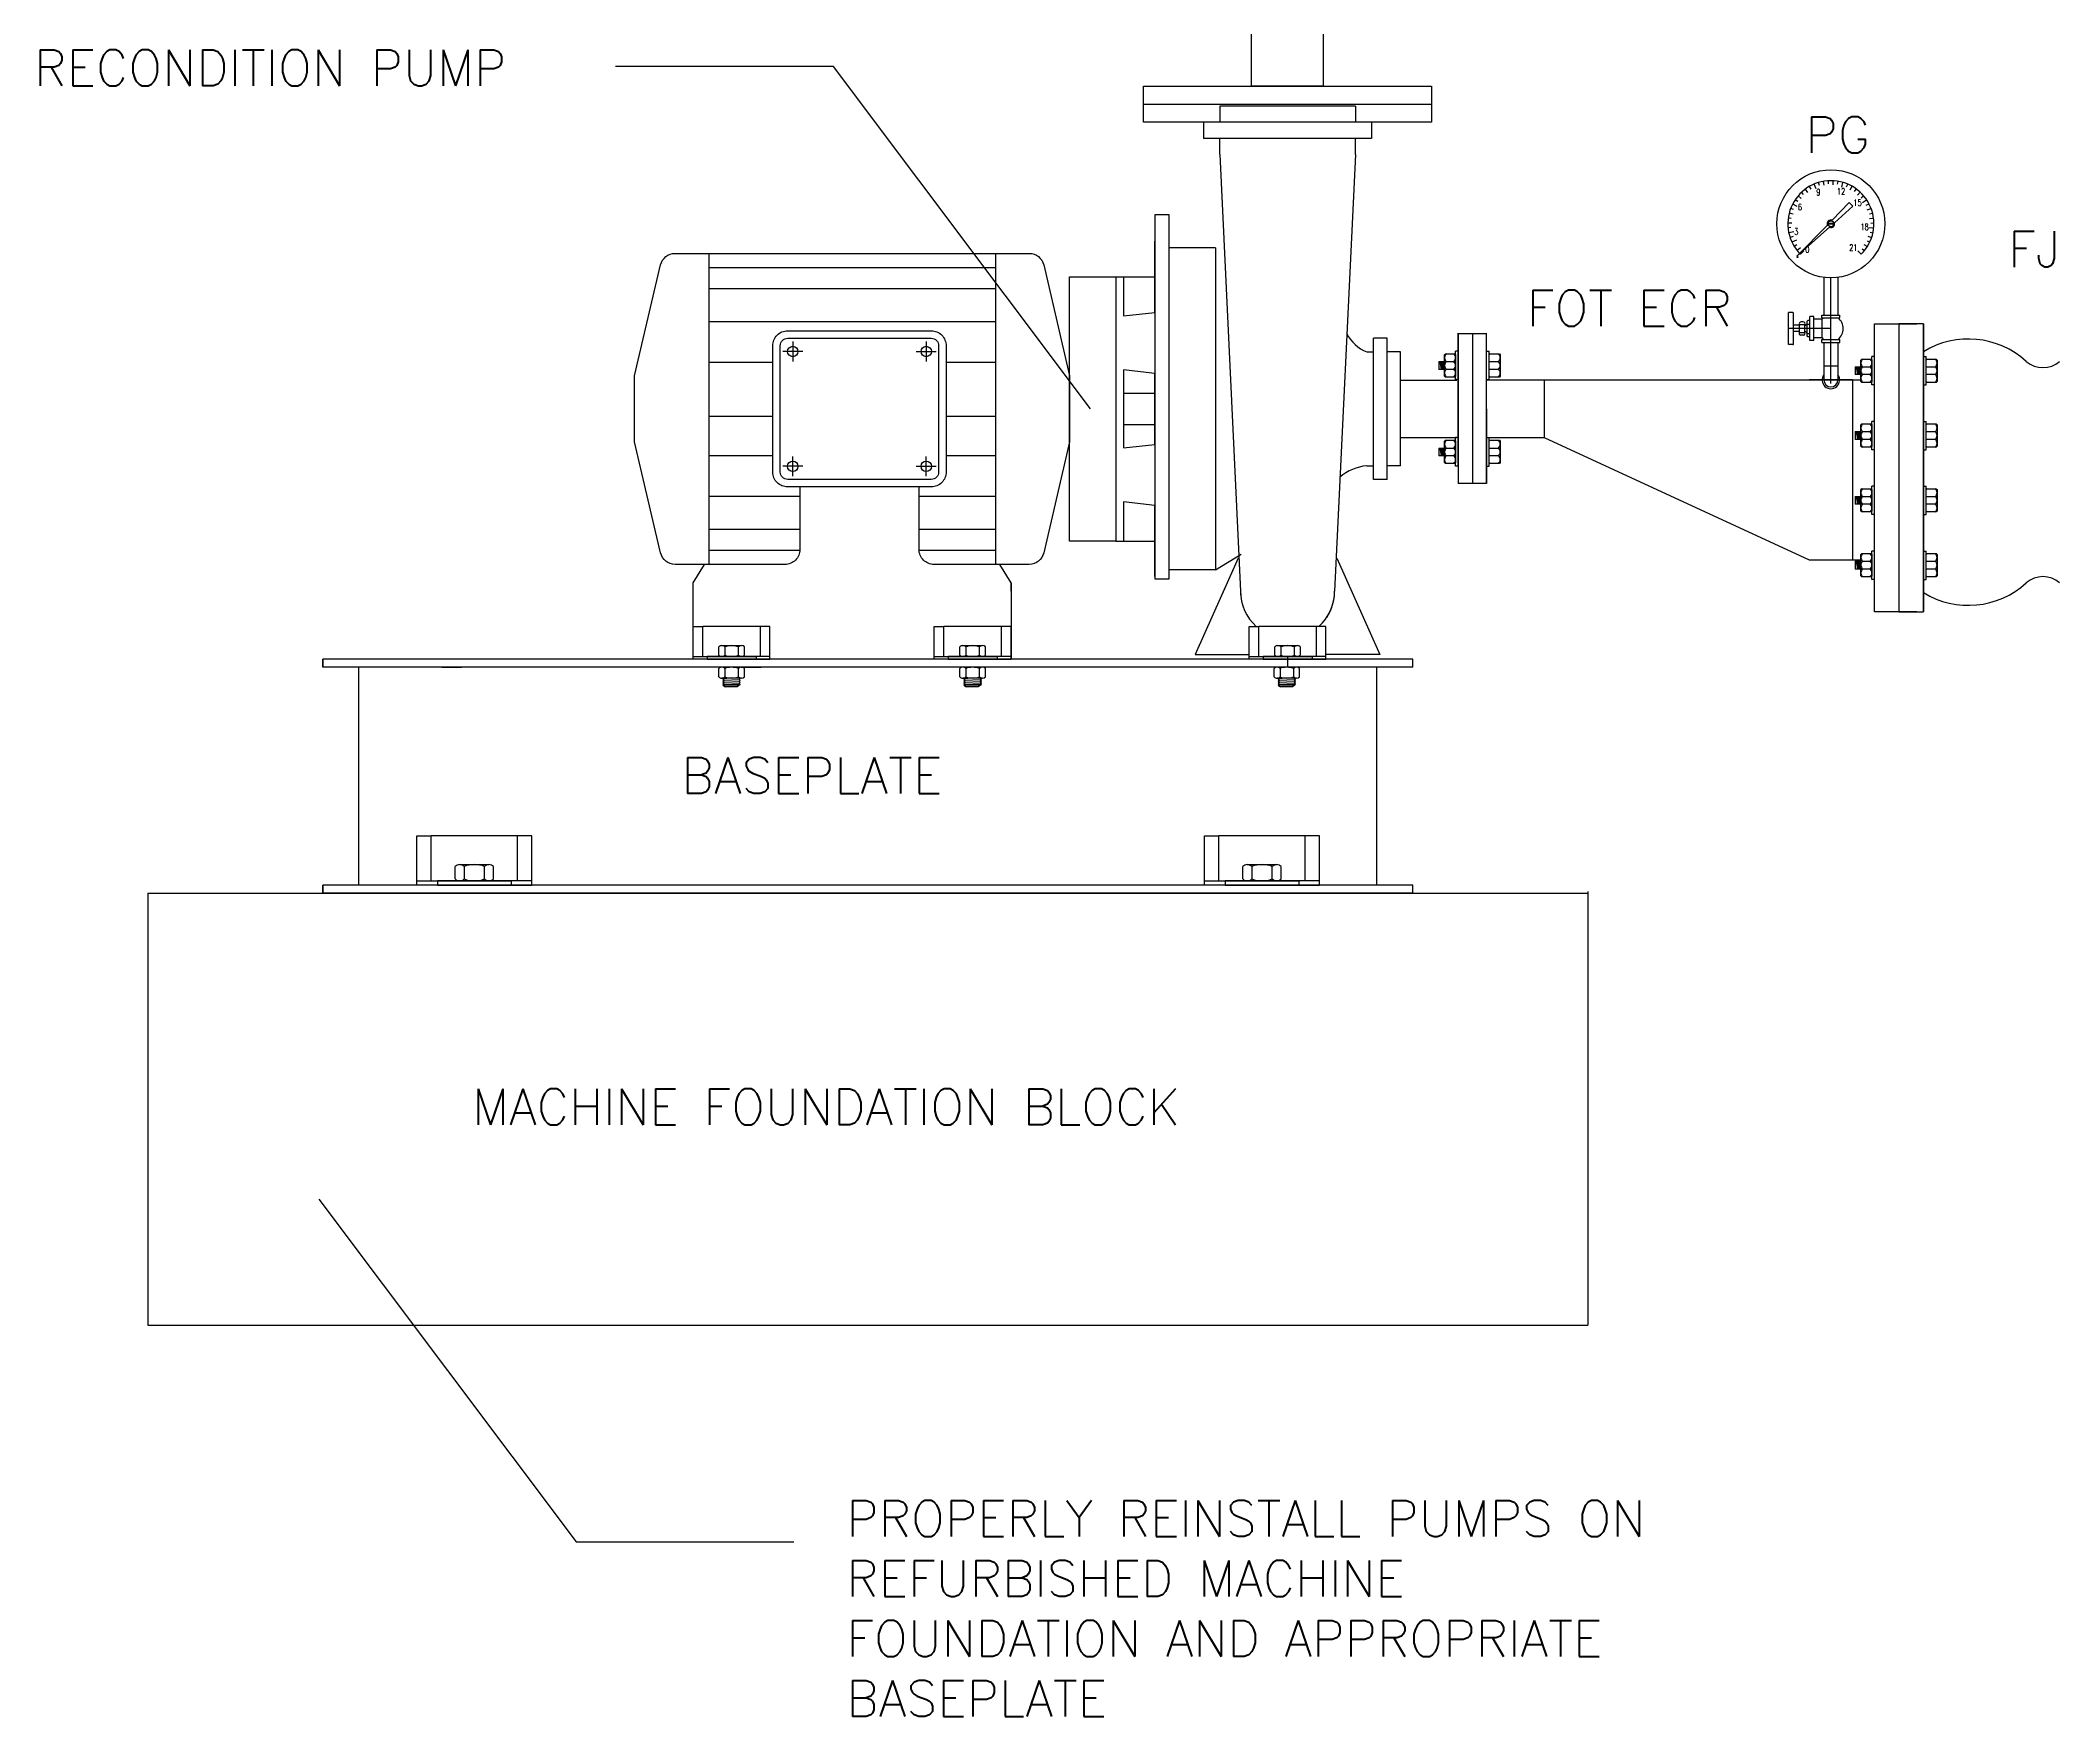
# Model space of a CAD drawing. Header units: inches. Extents: x 51172 to 63334, y -27893 to -10796.
# Drawn here: x 59043 to 60445, y -16870 to -15706 of the extents above; entities that cross this region are included whole.
import ezdxf
from ezdxf.enums import TextEntityAlignment as Align

# ---------------------------------------------------------------- set-up
doc = ezdxf.new("R2010")
doc.units = ezdxf.units.IN
doc.header["$MEASUREMENT"] = 0
doc.layers.add('M-HVAC-PIPE-TEXT', color=2, linetype='Continuous', lineweight=25)
doc.styles.add('RomanS', font='romans.shx', dxfattribs={"width": 0.8})
doc.styles.add('SIMS', font='simplex.shx')
doc.styles.get("Standard").update_dxf_attribs({"font": 'arial.ttf'})
doc.dimstyles.get("Standard").update_dxf_attribs({"dimtxt": 0.18, "dimasz": 0.18, "dimexe": 0.18, "dimexo": 0.0625, "dimgap": 0.09, "dimtad": 0, "dimtih": 1, "dimtoh": 1, "dimdec": 4, "dimzin": 0, "dimdsep": 46, "dimtxsty": 'Standard', "dimcen": 0.09, "dimadec": 0, "dimazin": 0, "dimtfac": 1, "dimtdec": 4, "dimtofl": 0, "dimtmove": 0, "dimatfit": 3, "dimfxl": 1, "dimtolj": 1, "dimtzin": 0, "dimarcsym": 0})

msp = doc.modelspace()

# ---------------------------------------------------------------- linework, layer by layer
at = {"color": 5}
for p, q in [((59883.9, -15737.9), (59883.9, -15564.4)), ((59933.9, -15737.9), (59933.9, -15564.4)), ((59808.9, -15762.9), (59808.9, -15737.9)), ((59808.9, -15737.9), (59908.9, -15737.9)), ((59933.9, -15737.9), (59883.9, -15737.9)), ((59908.9, -15737.9), (60008.9, -15737.9)), ((60008.9, -15737.9), (60008.9, -15762.9)), ((59808.9, -15750.4), (60008.9, -15750.4)), ((59956.1, -15751.7), (59861.8, -15751.7)), ((59861.8, -15751.7), (59861.8, -15762.9)), ((59956.1, -15751.7), (59956.1, -15762.9)), ((59908.9, -15762.9), (59808.9, -15762.9)), ((59967.3, -15762.9), (59850.6, -15762.9)), ((59850.6, -15762.9), (59850.6, -15774.2)), ((59967.3, -15762.9), (59850.6, -15762.9)), ((59967.3, -15774.2), (59850.6, -15774.2)), ((59861.8, -15785.4), (59861.8, -15774.2)), ((60008.9, -15762.9), (59908.9, -15762.9)), ((59956.1, -15785.4), (59956.1, -15774.2)), ((59967.3, -15762.9), (59967.3, -15774.2)), ((59861.8, -15785.4), (59876.3, -16088.5)), ((59956.1, -15785.4), (59941.6, -16088.5)), ((60265.6, -15815.8), (60263.5, -15814)), ((60267.3, -15813), (60265.9, -15811.5)), ((60270.2, -15811.6), (60268.5, -15809.3)), ((60272.4, -15809.3), (60271.4, -15807.5)), ((60275.9, -15809.1), (60274.5, -15805.9)), ((60278.3, -15806.8), (60277.7, -15804.8)), ((60281.5, -15806.7), (60281.1, -15804)), ((60284.6, -15805.7), (60284.5, -15803.6)), ((60287.7, -15806.4), (60287.9, -15803.6)), ((60290.9, -15806), (60291.3, -15804)), ((60293.7, -15808.1), (60294.6, -15804.8)), ((60297.1, -15807.8), (60297.9, -15805.9)), ((60299.6, -15809.9), (60300.9, -15807.4)), ((60302.6, -15811), (60303.8, -15809.3)), ((60304.6, -15813.5), (60306.5, -15811.5)), ((60307.3, -15815.3), (60308.9, -15814)), ((60258.7, -15829.7), (60256.6, -15829.4)), ((60259.9, -15826.7), (60257.3, -15826.1)), ((60260.2, -15823.5), (60258.3, -15822.8)), ((60262.8, -15821.3), (60259.7, -15819.7)), ((60263.2, -15817.9), (60261.4, -15816.7)), ((60287, -15831), (60299, -15818.7)), ((60288.7, -15832.7), (60301.4, -15821.2)), ((60301.4, -15821.2), (60299, -15818.7)), ((60308.1, -15818.6), (60310.9, -15816.7)), ((60310.8, -15820.6), (60312.7, -15819.6)), ((60311.5, -15823.8), (60314.1, -15822.8)), ((60313, -15829.8), (60315.8, -15829.4)), ((60313.1, -15826.6), (60315.1, -15826)), ((60259.1, -15832.9), (60256.3, -15832.9)), ((60258.5, -15836.1), (60256.5, -15836.3)), ((60260.4, -15838.9), (60257, -15839.7)), ((60259.9, -15842.3), (60257.9, -15843)), ((60262.3, -15844.7), (60259.2, -15846.2)), ((60262.6, -15856), (60283.8, -15834.3)), ((60262.6, -15856), (60285.2, -15835.8)), ((60288.3, -15833.2), (60284.1, -15833.2)), ((60288.3, -15833.6), (60284.1, -15833.6)), ((60311.9, -15842.1), (60314.5, -15843)), ((60312.5, -15835.9), (60315.9, -15836.3)), ((60313.4, -15839.2), (60315.4, -15839.6)), ((60314, -15832.9), (60316.1, -15832.8)), ((59507.1, -15854), (59507.1, -16069.9)), ((59706, -15854), (59706, -16069.9)), ((59858.8, -15850.2), (59826.7, -15850.2)), ((59858.8, -15850.2), (59858.8, -16073.7)), ((60262.6, -15848.1), (60260.8, -15849.2)), ((60265, -15850.2), (60262.8, -15852)), ((60267.5, -15852.1), (60265.1, -15854.5)), ((60304.9, -15852.1), (60307.3, -15854.5)), ((60308, -15850.7), (60309.6, -15852)), ((60309.2, -15847.7), (60311.6, -15849.1)), ((60311.3, -15845.2), (60313.2, -15846.1)), ((59507.1, -15863.8), (59706, -15863.8)), ((59789.7, -15870.2), (59816.8, -15870.2)), ((60281.3, -15870.5), (60281.3, -15896.8)), ((60286.2, -15944.4), (60286.2, -15870.9)), ((60291.1, -15870.5), (60291.1, -15896.8)), ((59507.1, -15878.3), (59706, -15878.3)), ((60259.8, -15895), (60256.8, -15895)), ((60256.8, -15917.3), (60256.8, -15895)), ((60260.3, -15916.8), (60260.3, -15895.5)), ((60270.2, -15900.6), (60269.7, -15901.1)), ((60271.7, -15900.6), (60270.2, -15900.6)), ((60271.7, -15914.5), (60271.7, -15897.8)), ((60274.3, -15897.8), (60271.7, -15897.8)), ((60274.3, -15914.5), (60274.3, -15897.8)), ((60280.1, -15899.7), (60274.4, -15899.7)), ((60280, -15896.8), (60292.4, -15896.8)), ((60280, -15898.6), (60280, -15896.8)), ((60280, -15898.6), (60292.4, -15898.6)), ((60280.1, -15912.6), (60280.1, -15899.7)), ((60292.4, -15898.6), (60292.4, -15896.8)), ((59507.1, -15901.2), (59706, -15901.2)), ((59968.6, -16010.9), (59968.6, -15912.9)), ((59978, -15912.9), (59968.6, -15912.9)), ((59978, -16010.9), (59978, -15912.9)), ((60027.4, -15929.1), (60027.4, -15909.4)), ((60047.1, -15909.8), (60027.4, -15909.8)), ((60027.4, -15909.8), (60027.4, -16013.8)), ((60037.3, -15909.8), (60037.3, -16013.8)), ((60047.1, -15929.1), (60047.1, -15909.4)), ((60047.1, -16013.8), (60047.1, -15909.8)), ((60047.1, -15961.8), (60047.1, -15909.8)), ((60286.2, -15906.2), (60256.8, -15906.2)), ((60264.4, -15903.8), (60260.3, -15903.8)), ((60264.4, -15908.3), (60260.3, -15908.3)), ((60264.4, -15903.4), (60268.1, -15903.4)), ((60264.4, -15908.9), (60264.4, -15903.5)), ((60264.4, -15908.9), (60268.1, -15908.9)), ((60267.4, -15910.8), (60265.1, -15910.8)), ((60266.9, -15901.5), (60265.6, -15901.5)), ((60268.1, -15908.9), (60268.1, -15903.5)), ((60268.2, -15903.8), (60268.1, -15903.8)), ((60268.2, -15908.3), (60268.1, -15908.3)), ((60268.2, -15908.3), (60268.2, -15903.8)), ((60269.7, -15911.3), (60269.7, -15901.1)), ((60269.7, -15903.1), (60271.7, -15903.1)), ((60269.7, -15909.5), (60271.7, -15909.5)), ((60270.2, -15911.8), (60269.7, -15911.3)), ((60271.7, -15911.8), (60270.2, -15911.8)), ((60274.3, -15914.5), (60271.7, -15914.5)), ((60280.1, -15912.6), (60274.3, -15912.6)), ((60280, -15913.7), (60292.4, -15913.7)), ((60280, -15915.9), (60280, -15913.7)), ((60292.4, -15915.9), (60292.4, -15913.7)), ((60321.2, -15902.9), (60345.8, -15902.9)), ((60350.5, -15902.9), (60350.5, -15942.9)), ((60350.5, -15902.9), (60350.5, -15912.9)), ((60350.5, -15912.9), (60350.5, -15957.9)), ((59572.2, -15922.1), (59558.4, -15922.1)), ((59565.3, -15915.2), (59565.3, -15929)), ((59651.1, -15922.1), (59664.8, -15922.1)), ((59658, -15915.2), (59658, -15929)), ((59963.9, -15922.3), (59968.6, -15922.3)), ((59987.4, -15922.3), (59978, -15922.3)), ((59987.4, -16001.5), (59987.4, -15922.3)), ((60018.5, -15923.7), (60017.9, -15924.3)), ((60017.9, -15939.2), (60017.9, -15924.3)), ((60018.5, -15923.7), (60025, -15923.7)), ((60025, -15923.7), (60025.6, -15924.3)), ((60025.6, -15941.6), (60025.6, -15921.9)), ((60027.4, -15921.9), (60025.6, -15921.9)), ((60025.6, -15924.3), (60025.6, -15939.2)), ((60027.4, -16001.8), (60027.4, -15921.8)), ((60047.1, -15921.9), (60048.9, -15921.9)), ((60048.9, -15941.6), (60048.9, -15921.9)), ((60049.5, -15923.7), (60048.9, -15924.3)), ((60049.5, -15923.7), (60056, -15923.7)), ((60056, -15923.7), (60056.6, -15924.3)), ((60056.6, -15924.3), (60056.6, -15939.2)), ((60259.8, -15917.3), (60256.8, -15917.3)), ((60280, -15915.9), (60292.4, -15915.9)), ((60281.3, -15915.9), (60281.3, -15941.8)), ((60291.1, -15915.9), (60291.1, -15941.8)), ((59507.1, -15929.6), (59551.4, -15929.6)), ((59671.8, -15929.6), (59706, -15929.6)), ((59987.4, -15941.9), (60026.5, -15941.9)), ((60014, -15929.1), (60017.9, -15929.1)), ((60014, -15929.1), (60014, -15934.5)), ((60017.9, -15934.5), (60014, -15934.5)), ((60018.5, -15939.8), (60017.9, -15939.2)), ((60025, -15939.8), (60018.5, -15939.8)), ((60019.2, -15929.1), (60024.3, -15929.1)), ((60024.3, -15934.5), (60019.2, -15934.5)), ((60025.6, -15939.2), (60025, -15939.8)), ((60027.4, -15941.6), (60025.6, -15941.6)), ((60047.1, -15948.4), (60047.1, -15929.1)), ((60047.1, -15941.6), (60048.9, -15941.6)), ((60047.1, -15941.8), (60087.1, -15941.8)), ((60048.9, -15929.1), (60055.3, -15929.1)), ((60055.3, -15934.5), (60048.9, -15934.5)), ((60049.5, -15939.8), (60048.9, -15939.2)), ((60056, -15939.8), (60049.5, -15939.8)), ((60056.6, -15939.2), (60056, -15939.8)), ((60087.1, -15941.8), (60087.1, -15981.8)), ((60087.1, -15941.8), (60301.2, -15941.8)), ((60301.2, -15941.8), (60271.2, -15941.8)), ((60281.3, -15932), (60291.1, -15932)), ((60301.2, -15941.8), (60301.2, -16066.8)), ((60301.2, -15941.8), (60307, -15941.8)), ((60303.1, -15932.7), (60303.1, -15938.1)), ((60027.4, -15968), (60027.4, -15948.4)), ((60047.1, -15968), (60047.1, -15948.4)), ((60350.5, -15942.9), (60350.5, -15982.9)), ((59507.1, -15966.9), (59551.4, -15966.9)), ((59671.8, -15966.9), (59706, -15966.9)), ((60047.1, -15961.8), (60047.1, -16013.8)), ((60350.5, -15957.9), (60350.5, -16002.9)), ((59987.4, -15981.9), (60026.5, -15981.9)), ((60018.5, -15983.7), (60017.9, -15984.3)), ((60017.9, -15999.2), (60017.9, -15984.3)), ((60018.5, -15983.7), (60025, -15983.7)), ((60025, -15983.7), (60025.6, -15984.3)), ((60025.6, -16001.6), (60025.6, -15981.9)), ((60027.4, -15981.9), (60025.6, -15981.9)), ((60025.6, -15984.3), (60025.6, -15999.2)), ((60047.1, -15981.8), (60087.1, -15981.8)), ((60047.1, -15981.9), (60048.9, -15981.9)), ((60048.9, -16001.6), (60048.9, -15981.9)), ((60049.5, -15983.7), (60048.9, -15984.3)), ((60049.5, -15983.7), (60056, -15983.7)), ((60056, -15983.7), (60056.6, -15984.3)), ((60056.6, -15984.3), (60056.6, -15999.2)), ((60087.1, -15981.8), (60271.2, -16066.8)), ((60303.1, -15977.7), (60303.1, -15983.1)), ((60350.5, -15982.9), (60350.5, -16022.9)), ((59507.1, -15994.3), (59551.4, -15994.3)), ((59565.3, -16008.6), (59565.3, -15994.9)), ((59658, -16008.6), (59658, -15994.9)), ((59671.8, -15994.3), (59706, -15994.3)), ((60014, -15989.1), (60017.9, -15989.1)), ((60014, -15989.1), (60014, -15994.5)), ((60017.9, -15994.5), (60014, -15994.5)), ((60019.2, -15989.1), (60024.3, -15989.1)), ((60024.3, -15994.5), (60019.2, -15994.5)), ((60048.9, -15989.1), (60055.3, -15989.1)), ((60055.3, -15994.5), (60048.9, -15994.5)), ((59572.2, -16001.8), (59558.4, -16001.8)), ((59651.1, -16001.8), (59664.8, -16001.8)), ((59963.9, -16001.5), (59968.6, -16001.5)), ((59978, -16010.9), (59968.6, -16010.9)), ((59987.4, -16001.5), (59978, -16001.5)), ((60018.5, -15999.8), (60017.9, -15999.2)), ((60025, -15999.8), (60018.5, -15999.8)), ((60025.6, -15999.2), (60025, -15999.8)), ((60027.4, -16001.6), (60025.6, -16001.6)), ((60047.1, -16001.6), (60048.9, -16001.6)), ((60049.5, -15999.8), (60048.9, -15999.2)), ((60056, -15999.8), (60049.5, -15999.8)), ((60056.6, -15999.2), (60056, -15999.8)), ((60350.5, -16002.9), (60350.5, -16047.9)), ((59507.1, -16022.6), (59570.3, -16022.6)), ((59653, -16022.6), (59706, -16022.6)), ((60047.1, -16013.8), (60027.4, -16013.8)), ((60303.1, -16022.7), (60303.1, -16028.1)), ((60350.5, -16022.9), (60350.5, -16062.9)), ((59507.1, -16045.5), (59570.3, -16045.5)), ((59653, -16045.5), (59706, -16045.5)), ((59789.7, -16053.7), (59816.8, -16053.7)), ((60350.5, -16047.9), (60350.5, -16092.9)), ((59507.1, -16060), (59570.3, -16060)), ((59653, -16060), (59706, -16060)), ((59874.7, -16065.5), (59844.8, -16132.4)), ((59858.8, -16073.7), (59876.6, -16062.8)), ((59874.7, -16065.5), (59863.3, -16091)), ((59943.2, -16065.5), (59973.1, -16132.4)), ((59943.2, -16065.5), (59973.1, -16132.4)), ((60271.2, -16066.8), (60303.1, -16066.8)), ((60301.2, -16066.8), (60307, -16066.8)), ((60303.1, -16067.7), (60303.1, -16073.1)), ((60350.5, -16062.9), (60350.5, -16102.9)), ((59496.2, -16082.8), (59504, -16069.9)), ((59496.2, -16112.9), (59496.2, -16082.8)), ((59716.9, -16082.8), (59709.1, -16069.9)), ((59716.9, -16088.4), (59716.9, -16082.8)), ((59716.9, -16082.8), (59716.9, -16135.7)), ((59716.9, -16082.8), (59716.9, -16135.7)), ((59858.8, -16073.7), (59826.7, -16073.7)), ((60350.5, -16092.9), (60350.5, -16102.9)), ((60345.8, -16102.9), (60321.2, -16102.9)), ((59496.2, -16135.7), (59496.2, -16112.9)), ((59496.2, -16112.9), (59502.8, -16112.9)), ((59502.8, -16133.8), (59502.8, -16112.9)), ((59542.8, -16112.9), (59502.8, -16112.9)), ((59542.8, -16133.8), (59542.8, -16112.9)), ((59549.5, -16112.9), (59542.8, -16112.9)), ((59549.5, -16135.7), (59549.5, -16112.9)), ((59663.6, -16135.7), (59663.6, -16113)), ((59663.6, -16113), (59670.2, -16113)), ((59670.2, -16133.8), (59670.2, -16113)), ((59710.2, -16113), (59670.2, -16113)), ((59710.2, -16133.8), (59710.2, -16113)), ((59716.9, -16113), (59710.2, -16113)), ((59716.9, -16135.7), (59716.9, -16113)), ((59882.3, -16135.7), (59882.3, -16112.9)), ((59882.3, -16112.9), (59888.9, -16112.9)), ((59888.9, -16133.8), (59888.9, -16112.9)), ((59928.9, -16112.9), (59888.9, -16112.9)), ((59928.9, -16133.8), (59928.9, -16112.9)), ((59935.6, -16112.9), (59928.9, -16112.9)), ((59935.6, -16135.7), (59935.6, -16112.9)), ((59239.1, -16135.7), (59239.1, -16141.3)), ((59995.8, -16135.7), (59239.1, -16135.7)), ((59239.1, -16141.3), (59239.1, -16135.7)), ((59239.1, -16141.3), (59239.1, -16135.7)), ((59331.9, -16135.7), (59297.9, -16135.7)), ((59499.3, -16135.7), (59465.3, -16135.7)), ((59539.9, -16135.7), (59505.8, -16135.7)), ((59514, -16132.9), (59514, -16127.1)), ((59515.9, -16126.3), (59529.7, -16126.3)), ((59518.1, -16127.1), (59518.1, -16132.9)), ((59527.6, -16132.9), (59527.6, -16127.1)), ((59531.7, -16132.9), (59531.7, -16127.1)), ((59707.3, -16135.7), (59673.2, -16135.7)), ((59681.4, -16132.9), (59681.4, -16127.1)), ((59683.3, -16126.3), (59697.1, -16126.3)), ((59685.5, -16127.1), (59685.5, -16132.9)), ((59695, -16132.9), (59695, -16127.1)), ((59699.1, -16132.9), (59699.1, -16127.1)), ((59844.8, -16132.4), (59881.8, -16132.4)), ((59882.3, -16132.4), (59881.8, -16132.4)), ((59925.9, -16135.7), (59891.9, -16135.7)), ((59900.1, -16132.9), (59900.1, -16127.1)), ((59902, -16126.3), (59915.7, -16126.3)), ((59904.2, -16127.1), (59904.2, -16132.9)), ((59908.9, -16133.8), (59908.9, -16141.3)), ((59913.7, -16132.9), (59913.7, -16127.1)), ((59917.8, -16132.9), (59917.8, -16127.1)), ((59936.1, -16132.4), (59935.6, -16132.4)), ((59973.1, -16132.4), (59936.1, -16132.4)), ((59973.1, -16132.4), (59936.1, -16132.4)), ((59995.8, -16141.3), (59995.8, -16135.7)), ((59995.8, -16141.3), (59995.8, -16135.7)), ((59995.8, -16141.3), (59239.1, -16141.3)), ((59264.1, -16292.5), (59264.1, -16141.3)), ((59321.6, -16141.3), (59335.3, -16141.3)), ((59514, -16147.9), (59514, -16142.1)), ((59529.7, -16148.8), (59516, -16148.8)), ((59516.8, -16149.6), (59517.7, -16148.9)), ((59516.8, -16149.6), (59517.7, -16150.3)), ((59516.8, -16151), (59517.7, -16150.3)), ((59516.8, -16151), (59517.7, -16151.6)), ((59516.8, -16152.3), (59517.7, -16151.6)), ((59516.8, -16152.3), (59517.7, -16153)), ((59516.8, -16153.7), (59517.7, -16153)), ((59517.1, -16153.5), (59517.7, -16153)), ((59517.6, -16148.8), (59517.7, -16148.9)), ((59517.7, -16148.9), (59519.6, -16148.8)), ((59517.7, -16150.3), (59528, -16149.9)), ((59517.7, -16151.6), (59528, -16151.2)), ((59517.7, -16153), (59528, -16152.6)), ((59518.1, -16142.1), (59518.1, -16147.9)), ((59527.6, -16147.9), (59527.6, -16142.1)), ((59528.9, -16149.2), (59528, -16149.9)), ((59528.9, -16150.5), (59528, -16149.9)), ((59528.9, -16150.5), (59528, -16151.2)), ((59528.9, -16151.9), (59528, -16151.2)), ((59528.9, -16151.9), (59528, -16152.6)), ((59528.9, -16153.3), (59528, -16152.6)), ((59528.9, -16149.2), (59528.4, -16148.8)), ((59529.5, -16141.3), (59543.3, -16141.3)), ((59531.7, -16147.9), (59531.7, -16142.1)), ((59681.4, -16147.9), (59681.4, -16142.1)), ((59697.1, -16148.8), (59683.4, -16148.8)), ((59684.2, -16149.6), (59685.1, -16148.9)), ((59684.2, -16149.6), (59685.1, -16150.3)), ((59684.2, -16151), (59685.1, -16150.3)), ((59684.2, -16151), (59685.1, -16151.6)), ((59684.2, -16152.3), (59685.1, -16151.6)), ((59684.2, -16152.3), (59685.1, -16153)), ((59684.2, -16153.7), (59685.1, -16153)), ((59684.5, -16153.5), (59685.1, -16153)), ((59685, -16148.8), (59685.1, -16148.9)), ((59685.1, -16148.9), (59687, -16148.8)), ((59685.1, -16150.3), (59695.4, -16149.9)), ((59685.1, -16151.6), (59695.4, -16151.2)), ((59685.1, -16153), (59695.4, -16152.6)), ((59685.5, -16142.1), (59685.5, -16147.9)), ((59695, -16147.9), (59695, -16142.1)), ((59696.3, -16149.2), (59695.4, -16149.9)), ((59696.3, -16150.5), (59695.4, -16149.9)), ((59696.3, -16150.5), (59695.4, -16151.2)), ((59696.3, -16151.9), (59695.4, -16151.2)), ((59696.3, -16151.9), (59695.4, -16152.6)), ((59696.3, -16153.3), (59695.4, -16152.6)), ((59696.3, -16149.2), (59695.8, -16148.8)), ((59699.1, -16147.9), (59699.1, -16142.1)), ((59899.6, -16147.9), (59899.6, -16142.1)), ((59915.2, -16148.8), (59901.6, -16148.8)), ((59902.4, -16149.6), (59903.3, -16148.9)), ((59902.4, -16149.6), (59903.3, -16150.3)), ((59902.4, -16150.9), (59903.3, -16150.3)), ((59902.4, -16150.9), (59903.3, -16151.6)), ((59902.4, -16152.3), (59903.3, -16151.6)), ((59902.4, -16152.3), (59903.3, -16153)), ((59902.4, -16153.7), (59903.3, -16153)), ((59902.7, -16153.5), (59903.3, -16153)), ((59903.2, -16148.8), (59903.3, -16148.9)), ((59903.3, -16148.9), (59905.2, -16148.8)), ((59903.3, -16150.3), (59913.6, -16149.8)), ((59903.3, -16151.6), (59913.6, -16151.2)), ((59903.3, -16153), (59913.6, -16152.6)), ((59903.7, -16142.1), (59903.7, -16147.9)), ((59913.2, -16147.9), (59913.2, -16142.1)), ((59914.5, -16149.2), (59913.6, -16149.8)), ((59914.5, -16150.5), (59913.6, -16149.8)), ((59914.5, -16150.5), (59913.6, -16151.2)), ((59914.5, -16151.9), (59913.6, -16151.2)), ((59914.5, -16151.9), (59913.6, -16152.6)), ((59914.5, -16153.3), (59913.6, -16152.6)), ((59914.5, -16149.2), (59914, -16148.8)), ((59917.3, -16147.9), (59917.3, -16142.1)), ((59970.8, -16292.5), (59970.8, -16141.3)), ((59516.8, -16153.7), (59518.5, -16155)), ((59528.2, -16153.8), (59516.9, -16153.8)), ((59526.7, -16155), (59518.5, -16155)), ((59528.9, -16153.3), (59526.7, -16155)), ((59684.2, -16153.7), (59685.9, -16155)), ((59695.6, -16153.8), (59684.3, -16153.8)), ((59694.1, -16155), (59685.9, -16155)), ((59696.3, -16153.3), (59694.1, -16155)), ((59902.4, -16153.7), (59904.1, -16155)), ((59913.8, -16153.8), (59902.5, -16153.8)), ((59912.3, -16155), (59904.1, -16155)), ((59914.5, -16153.3), (59912.3, -16155)), ((59304.2, -16292.5), (59304.2, -16258.4)), ((59304.2, -16258.4), (59314.2, -16258.4)), ((59314.2, -16289.6), (59314.2, -16258.4)), ((59374.2, -16258.4), (59314.2, -16258.4)), ((59374.2, -16289.6), (59374.2, -16258.4)), ((59384.2, -16258.4), (59374.2, -16258.4)), ((59384.2, -16292.5), (59384.2, -16258.4)), ((59851.2, -16292.5), (59851.2, -16258.4)), ((59851.2, -16258.4), (59861.2, -16258.4)), ((59861.2, -16289.6), (59861.2, -16258.4)), ((59921.2, -16258.4), (59861.2, -16258.4)), ((59921.2, -16289.6), (59921.2, -16258.4)), ((59931.2, -16258.4), (59921.2, -16258.4)), ((59931.2, -16292.5), (59931.2, -16258.4)), ((59333.8, -16278.3), (59354.4, -16278.3)), ((59880.8, -16278.3), (59901.4, -16278.3)), ((59239.1, -16292.5), (59239.1, -16298.1)), ((59995.8, -16292.5), (59239.1, -16292.5)), ((59239.1, -16298.1), (59239.1, -16292.5)), ((59330.9, -16288.3), (59330.9, -16279.6)), ((59337.1, -16279.6), (59337.1, -16288.3)), ((59351.3, -16288.3), (59351.3, -16279.6)), ((59357.5, -16288.3), (59357.5, -16279.6)), ((59877.8, -16288.3), (59877.8, -16279.6)), ((59884, -16279.6), (59884, -16288.3)), ((59898.3, -16288.3), (59898.3, -16279.6)), ((59904.5, -16288.3), (59904.5, -16279.6)), ((59995.8, -16298.1), (59995.8, -16292.5)), ((59117.5, -16298.1), (60117.5, -16298.1)), ((59117.5, -16298.1), (59117.5, -16598.1)), ((59995.8, -16298.1), (59239.1, -16298.1)), ((60117.5, -16296.9), (60117.5, -16598.1)), ((59117.5, -16598.1), (60117.5, -16598.1))]:
    msp.add_line(p, q, dxfattribs=at)
at = {"color": 5, "linetype": 'Continuous'}
for p, q in [((60333.5, -15902.9), (60333.5, -16102.9)), ((60307.6, -15927.4), (60307, -15928)), ((60307, -15942.9), (60307, -15928)), ((60307.6, -15927.4), (60314.1, -15927.4)), ((60314.1, -15927.4), (60314.7, -15928)), ((60314.7, -15945.3), (60314.7, -15925.6)), ((60316.5, -15925.6), (60314.7, -15925.6)), ((60314.7, -15928), (60314.7, -15942.9)), ((60350.5, -15925.6), (60352.3, -15925.6)), ((60352.3, -15945.3), (60352.3, -15925.6)), ((60353, -15927.4), (60352.3, -15928)), ((60353, -15927.4), (60359.4, -15927.4)), ((60359.4, -15927.4), (60360.1, -15928)), ((60360.1, -15928), (60360.1, -15942.9)), ((60303.1, -15932.7), (60307, -15932.7)), ((60307, -15938.1), (60303.1, -15938.1)), ((60307.6, -15943.5), (60307, -15942.9)), ((60308.3, -15932.7), (60313.4, -15932.7)), ((60313.4, -15938.1), (60308.3, -15938.1)), ((60314.7, -15942.9), (60314.1, -15943.5)), ((60352.3, -15932.7), (60358.7, -15932.7)), ((60358.7, -15938.1), (60352.3, -15938.1)), ((60353, -15943.5), (60352.3, -15942.9)), ((60360.1, -15942.9), (60359.4, -15943.5)), ((60314.1, -15943.5), (60307.6, -15943.5)), ((60316.5, -15945.3), (60314.7, -15945.3)), ((60350.5, -15945.3), (60352.3, -15945.3)), ((60359.4, -15943.5), (60353, -15943.5)), ((60314.7, -15990.3), (60314.7, -15970.6)), ((60316.5, -15970.6), (60314.7, -15970.6)), ((60350.5, -15970.6), (60352.3, -15970.6)), ((60352.3, -15990.3), (60352.3, -15970.6)), ((60303.1, -15977.7), (60307, -15977.7)), ((60307, -15983.1), (60303.1, -15983.1)), ((60307.6, -15972.4), (60307, -15973)), ((60307, -15987.9), (60307, -15973)), ((60307.6, -15972.4), (60314.1, -15972.4)), ((60308.3, -15977.7), (60313.4, -15977.7)), ((60313.4, -15983.1), (60308.3, -15983.1)), ((60314.1, -15972.4), (60314.7, -15973)), ((60314.7, -15973), (60314.7, -15987.9)), ((60353, -15972.4), (60352.3, -15973)), ((60352.3, -15977.7), (60358.7, -15977.7)), ((60358.7, -15983.1), (60352.3, -15983.1)), ((60353, -15972.4), (60359.4, -15972.4)), ((60359.4, -15972.4), (60360.1, -15973)), ((60360.1, -15973), (60360.1, -15987.9)), ((60307.6, -15988.5), (60307, -15987.9)), ((60314.1, -15988.5), (60307.6, -15988.5)), ((60314.7, -15987.9), (60314.1, -15988.5)), ((60316.5, -15990.3), (60314.7, -15990.3)), ((60350.5, -15990.3), (60352.3, -15990.3)), ((60353, -15988.5), (60352.3, -15987.9)), ((60359.4, -15988.5), (60353, -15988.5)), ((60360.1, -15987.9), (60359.4, -15988.5)), ((60303.1, -16022.7), (60307, -16022.7)), ((60307.6, -16017.4), (60307, -16018)), ((60307, -16032.9), (60307, -16018)), ((60307.6, -16017.4), (60314.1, -16017.4)), ((60308.3, -16022.7), (60313.4, -16022.7)), ((60314.1, -16017.4), (60314.7, -16018)), ((60314.7, -16035.3), (60314.7, -16015.6)), ((60316.5, -16015.6), (60314.7, -16015.6)), ((60314.7, -16018), (60314.7, -16032.9)), ((60350.5, -16015.6), (60352.3, -16015.6)), ((60352.3, -16035.3), (60352.3, -16015.6)), ((60353, -16017.4), (60352.3, -16018)), ((60352.3, -16022.7), (60358.7, -16022.7)), ((60353, -16017.4), (60359.4, -16017.4)), ((60359.4, -16017.4), (60360.1, -16018)), ((60360.1, -16018), (60360.1, -16032.9)), ((60307, -16028.1), (60303.1, -16028.1)), ((60307.6, -16033.5), (60307, -16032.9)), ((60314.1, -16033.5), (60307.6, -16033.5)), ((60313.4, -16028.1), (60308.3, -16028.1)), ((60314.7, -16032.9), (60314.1, -16033.5)), ((60316.5, -16035.3), (60314.7, -16035.3)), ((60350.5, -16035.3), (60352.3, -16035.3)), ((60358.7, -16028.1), (60352.3, -16028.1)), ((60353, -16033.5), (60352.3, -16032.9)), ((60359.4, -16033.5), (60353, -16033.5)), ((60360.1, -16032.9), (60359.4, -16033.5)), ((60303.1, -16067.7), (60307, -16067.7)), ((60307.6, -16062.4), (60307, -16063)), ((60307, -16077.9), (60307, -16063)), ((60307.6, -16062.4), (60314.1, -16062.4)), ((60308.3, -16067.7), (60313.4, -16067.7)), ((60314.1, -16062.4), (60314.7, -16063)), ((60314.7, -16080.3), (60314.7, -16060.6)), ((60316.5, -16060.6), (60314.7, -16060.6)), ((60314.7, -16063), (60314.7, -16077.9)), ((60350.5, -16060.6), (60352.3, -16060.6)), ((60352.3, -16080.3), (60352.3, -16060.6)), ((60353, -16062.4), (60352.3, -16063)), ((60352.3, -16067.7), (60358.7, -16067.7)), ((60353, -16062.4), (60359.4, -16062.4)), ((60359.4, -16062.4), (60360.1, -16063)), ((60360.1, -16063), (60360.1, -16077.9)), ((60307, -16073.1), (60303.1, -16073.1)), ((60307.6, -16078.5), (60307, -16077.9)), ((60314.1, -16078.5), (60307.6, -16078.5)), ((60313.4, -16073.1), (60308.3, -16073.1)), ((60314.7, -16077.9), (60314.1, -16078.5)), ((60316.5, -16080.3), (60314.7, -16080.3)), ((60350.5, -16080.3), (60352.3, -16080.3)), ((60358.7, -16073.1), (60352.3, -16073.1)), ((60353, -16078.5), (60352.3, -16077.9)), ((60359.4, -16078.5), (60353, -16078.5)), ((60360.1, -16077.9), (60359.4, -16078.5))]:
    msp.add_line(p, q, dxfattribs=at)
at = {"color": 5}
for points in [[(59826.7, -15827.3), (59816.8, -15827.3), (59816.8, -16079.8), (59826.7, -16079.8)], [(59757.6, -16053.7), (59757.6, -15870.2), (59789.7, -15870.2), (59789.7, -16053.7)], [(60316.5, -15902.9), (60333.5, -15902.9), (60333.5, -16102.9), (60316.5, -16102.9)], [(60350.5, -15902.9), (60333.5, -15902.9), (60333.5, -16102.9), (60350.5, -16102.9)], [(59816.8, -15937.3), (59795, -15934.8), (59795, -15989), (59816.8, -15986.6)], [(59539.9, -16133.8), (59539.9, -16135.7), (59496.2, -16135.7), (59496.2, -16133.8)], [(59505.8, -16133.8), (59505.8, -16135.7), (59549.5, -16135.7), (59549.5, -16133.8)], [(59707.3, -16133.8), (59707.3, -16135.7), (59663.6, -16135.7), (59663.6, -16133.8)], [(59673.2, -16133.8), (59673.2, -16135.7), (59716.9, -16135.7), (59716.9, -16133.8)], [(59925.9, -16133.8), (59925.9, -16135.7), (59882.3, -16135.7), (59882.3, -16133.8)], [(59891.9, -16133.8), (59891.9, -16135.7), (59935.6, -16135.7), (59935.6, -16133.8)], [(59369.7, -16289.6), (59369.7, -16292.5), (59304.2, -16292.5), (59304.2, -16289.6)], [(59318.7, -16289.6), (59318.7, -16292.5), (59384.2, -16292.5), (59384.2, -16289.6)], [(59916.7, -16289.6), (59916.7, -16292.5), (59851.2, -16292.5), (59851.2, -16289.6)], [(59865.6, -16289.6), (59865.6, -16292.5), (59931.2, -16292.5), (59931.2, -16289.6)]]:
    msp.add_lwpolyline(points, close=True, dxfattribs=at)
for points in [[(59455.5, -15939), (59473.5, -15862, -0.348273), (59483.6, -15854), (59729.5, -15854, -0.348273), (59739.6, -15862), (59757.6, -15939)], [(59570.3, -16016.1), (59570.3, -16059.5, -0.414214), (59559.9, -16069.9), (59483.6, -16069.9, -0.348273), (59473.5, -16061.9), (59455.5, -15984.9)], [(59757.6, -15984.9), (59739.6, -16061.9, -0.348273), (59729.5, -16069.9), (59663.4, -16069.9, -0.414214), (59653, -16059.5), (59653, -16016.1)]]:
    msp.add_lwpolyline(points, format="xyb", dxfattribs=at)
for points in [[(59795, -15870.2), (59795, -15897.3), (59816.8, -15894.9), (59816.8, -15845.5)], [(59455.5, -15984.9), (59455.5, -15939)], [(59757.6, -15939), (59757.6, -15984.9)], [(59795, -15950.9), (59816.8, -15950.9), (59816.8, -15973), (59795, -15973)], [(59816.8, -16078.3), (59816.8, -16029), (59795, -16026.5), (59795, -16053.7)]]:
    msp.add_lwpolyline(points, dxfattribs=at)
for points in [[(59561.8, -15907.7), (59661.5, -15907.7, -0.414214), (59671.8, -15918.1), (59671.8, -16005.8, -0.414214), (59661.5, -16016.1), (59561.8, -16016.1, -0.414214), (59551.4, -16005.8), (59551.4, -15918.1, -0.414214)], [(59561.8, -15912.9), (59661.5, -15912.9, -0.414214), (59666.6, -15918.1), (59666.6, -16005.8, -0.414214), (59661.5, -16010.9), (59561.8, -16010.9, -0.414214), (59556.6, -16005.8), (59556.6, -15918.1, -0.414214)]]:
    msp.add_lwpolyline(points, format="xyb", close=True, dxfattribs=at)
for centre, radius in [((60286.2, -15833.4), 37.5), ((60286.2, -15833.4), 2.08), ((60263.1, -15856.5), 0.347), ((59565.3, -15922.1), 3.61), ((59658, -15922.1), 3.61), ((59565.3, -16001.8), 3.61), ((59658, -16001.8), 3.61)]:
    msp.add_circle(centre, radius, dxfattribs=at)
for centre, radius, start, end in [((60286.2, -15833.4), 29.9, 315, 225), ((60286.2, -15833.4), 2.57, 70.726, 200.654), ((60286.2, -15833.4), 2.57, 246.9077, 16.8356), ((60259.8, -15895.5), 0.477, 0, 90), ((60287.8, -15906.2), 10.1, 131.437, 140.1121), ((60284.6, -15906.2), 10.1, 311.437, 48.563), ((59973.1, -15898.4), 25.6, 206.4211, 248.9269), ((60265.5, -15902.8), 1.28, 87.3451, 214.6492), ((60265.5, -15909.6), 1.28, 145.3508, 250.7556), ((60267, -15902.8), 1.28, 325.3508, 92.6549), ((60267, -15909.6), 1.28, 289.2444, 34.6492), ((60268.2, -15902.2), 1.58, 270, 345.2887), ((60268.2, -15909.9), 1.58, 14.7113, 90), ((60287.8, -15906.2), 10.1, 220.071, 228.563), ((60021.4, -15926.4), 3.48, 129.3849, 230.6151), ((60022.1, -15926.4), 3.48, 309.3849, 50.6151), ((60053.1, -15926.4), 3.48, 309.3849, 50.6151), ((60259.8, -15916.8), 0.477, 270, 0), ((60027.7, -15929.5), 12.8, 178.1407, 202.6587), ((60027.7, -15929.5), 12.2, 178.1407, 203.9319), ((60027.7, -15929.5), 11.5, 178.1407, 205.3626), ((60027.7, -15929.5), 10.9, 178.1407, 205.6381), ((60027.7, -15929.5), 10.2, 178.1407, 196.5975), ((60021.4, -15931.8), 3.48, 129.3849, 230.6151), ((60021.4, -15937.1), 3.48, 129.3849, 230.6151), ((60022.1, -15931.8), 3.48, 309.3849, 50.6151), ((60022.1, -15937.1), 3.48, 309.3849, 50.6151), ((60053.1, -15931.8), 3.48, 309.3849, 50.6151), ((60053.1, -15937.1), 3.48, 309.3849, 50.6151), ((60286.2, -15941.8), 6.09, 143.3884, 36.6116), ((60286.2, -15941.8), 4.89, 180, 0), ((60021.4, -15986.4), 3.48, 129.3849, 230.6151), ((60022.1, -15986.4), 3.48, 309.3849, 50.6151), ((60053.1, -15986.4), 3.48, 309.3849, 50.6151), ((60027.7, -15989.5), 12.8, 178.1407, 202.6587), ((60027.7, -15989.5), 12.2, 178.1407, 203.9319), ((60027.7, -15989.5), 11.5, 178.1407, 205.3626), ((60027.7, -15989.5), 10.9, 178.1407, 205.6381), ((60027.7, -15989.5), 10.2, 178.1407, 196.5975), ((60021.4, -15991.8), 3.48, 129.3849, 230.6151), ((60021.4, -15997.1), 3.48, 129.3849, 230.6151), ((60022.1, -15991.8), 3.48, 309.3849, 50.6151), ((60022.1, -15997.1), 3.48, 309.3849, 50.6151), ((60053.1, -15991.8), 3.48, 309.3849, 50.6151), ((60053.1, -15997.1), 3.48, 309.3849, 50.6151), ((59966.3, -16033), 31.6, 94.5022, 131.6371), ((59908.9, -16088.5), 32.7, 180, 184.431), ((59908.9, -16088.5), 32.7, 180, 228.4151), ((59908.9, -16088.5), 32.7, 311.5849, 0), ((59908.9, -16088.5), 32.7, 326.1914, 0), ((59516, -16129.2), 2.92, 44.9141, 135.0859), ((59516, -16130.9), 2.92, 224.9141, 315.0859), ((59522.8, -16139.7), 13.4, 69.2913, 110.7087), ((59522.8, -16120.4), 13.4, 249.2913, 290.7087), ((59529.7, -16129.2), 2.93, 45.0088, 134.9912), ((59529.7, -16130.8), 2.93, 225.0088, 314.9912), ((59683.4, -16129.2), 2.92, 44.9141, 135.0859), ((59683.4, -16130.9), 2.92, 224.9141, 315.0859), ((59690.2, -16139.7), 13.4, 69.2913, 110.7087), ((59690.2, -16120.4), 13.4, 249.2913, 290.7087), ((59697.1, -16129.2), 2.93, 45.0088, 134.9912), ((59697.1, -16130.8), 2.93, 225.0088, 314.9912), ((59902.1, -16129.2), 2.92, 44.9141, 135.0859), ((59902.1, -16130.9), 2.92, 224.9141, 315.0859), ((59908.9, -16139.7), 13.4, 69.2913, 110.7087), ((59908.9, -16120.4), 13.4, 249.2913, 290.7087), ((59915.7, -16129.2), 2.93, 45.0088, 134.9912), ((59915.7, -16130.8), 2.93, 225.0088, 314.9912), ((59516, -16144.2), 2.92, 44.9141, 135.0859), ((59516, -16145.9), 2.92, 224.9141, 315.0859), ((59522.8, -16154.7), 13.4, 69.2913, 110.7087), ((59522.8, -16135.4), 13.4, 249.2913, 290.7087), ((59529.7, -16144.2), 2.93, 45.0088, 134.9912), ((59529.7, -16145.9), 2.93, 225.0088, 314.9912), ((59683.4, -16144.2), 2.92, 44.9141, 135.0859), ((59683.4, -16145.9), 2.92, 224.9141, 315.0859), ((59690.2, -16154.7), 13.4, 69.2913, 110.7087), ((59690.2, -16135.4), 13.4, 249.2913, 290.7087), ((59697.1, -16144.2), 2.93, 45.0088, 134.9912), ((59697.1, -16145.9), 2.93, 225.0088, 314.9912), ((59901.6, -16144.2), 2.92, 44.9141, 135.0859), ((59901.6, -16145.9), 2.92, 224.9141, 315.0859), ((59908.4, -16154.7), 13.4, 69.2913, 110.7087), ((59908.4, -16135.4), 13.4, 249.2913, 290.7087), ((59915.2, -16144.2), 2.93, 45.0088, 134.9912), ((59915.2, -16145.9), 2.93, 225.0088, 314.9912), ((59334, -16282.7), 4.38, 44.9141, 135.0859), ((59344.2, -16298.4), 20.1, 69.2913, 110.7087), ((59354.4, -16282.7), 4.39, 45.0088, 134.9912), ((59880.9, -16282.7), 4.38, 44.9141, 135.0859), ((59891.2, -16298.4), 20.1, 69.2913, 110.7087), ((59901.4, -16282.7), 4.39, 45.0088, 134.9912), ((59334, -16285.2), 4.38, 224.9141, 315.0859), ((59344.2, -16269.5), 20.1, 249.2913, 290.7087), ((59354.4, -16285.2), 4.39, 225.0088, 314.9912), ((59880.9, -16285.2), 4.38, 224.9141, 315.0859), ((59891.2, -16269.5), 20.1, 249.2913, 290.7087), ((59901.4, -16285.2), 4.39, 225.0088, 314.9912)]:
    msp.add_arc(centre, radius, start, end, dxfattribs=at)
at = {"color": 5, "linetype": 'Continuous'}
for centre, radius, start, end in [((60381.7, -15973.1), 59.7, 47.6861, 121.5219), ((60310.5, -15930.1), 3.48, 129.3849, 230.6151), ((60311.2, -15930.1), 3.48, 309.3849, 50.6151), ((60356.5, -15930.1), 3.48, 309.3849, 50.6151), ((60316.8, -15933.2), 12.8, 178.1407, 202.6587), ((60316.8, -15933.2), 12.2, 178.1407, 203.9319), ((60316.8, -15933.2), 11.5, 178.1407, 205.3626), ((60316.8, -15933.2), 10.9, 178.1407, 205.6381), ((60316.8, -15933.2), 10.2, 178.1407, 196.5975), ((60310.5, -15935.4), 3.48, 129.3849, 230.6151), ((60310.5, -15940.8), 3.48, 129.3849, 230.6151), ((60311.2, -15935.4), 3.48, 309.3849, 50.6151), ((60311.2, -15940.8), 3.48, 309.3849, 50.6151), ((60356.5, -15935.4), 3.48, 309.3849, 50.6151), ((60356.5, -15940.8), 3.48, 309.3849, 50.6151), ((60433.5, -15915.6), 17.7, 229.1589, 310.8411), ((60316.8, -15978.2), 12.8, 178.1407, 202.6587), ((60316.8, -15978.2), 12.2, 178.1407, 203.9319), ((60316.8, -15978.2), 11.5, 178.1407, 205.3626), ((60316.8, -15978.2), 10.9, 178.1407, 205.6381), ((60316.8, -15978.2), 10.2, 178.1407, 196.5975), ((60310.5, -15975.1), 3.48, 129.3849, 230.6151), ((60310.5, -15980.4), 3.48, 129.3849, 230.6151), ((60310.5, -15985.8), 3.48, 129.3849, 230.6151), ((60311.2, -15975.1), 3.48, 309.3849, 50.6151), ((60311.2, -15980.4), 3.48, 309.3849, 50.6151), ((60311.2, -15985.8), 3.48, 309.3849, 50.6151), ((60356.5, -15975.1), 3.48, 309.3849, 50.6151), ((60356.5, -15980.4), 3.48, 309.3849, 50.6151), ((60356.5, -15985.8), 3.48, 309.3849, 50.6151), ((60316.8, -16023.2), 12.8, 178.1407, 202.6587), ((60316.8, -16023.2), 12.2, 178.1407, 203.9319), ((60316.8, -16023.2), 11.5, 178.1407, 205.3626), ((60316.8, -16023.2), 10.9, 178.1407, 205.6381), ((60316.8, -16023.2), 10.2, 178.1407, 196.5975), ((60310.5, -16020.1), 3.48, 129.3849, 230.6151), ((60310.5, -16025.4), 3.48, 129.3849, 230.6151), ((60311.2, -16020.1), 3.48, 309.3849, 50.6151), ((60311.2, -16025.4), 3.48, 309.3849, 50.6151), ((60356.5, -16020.1), 3.48, 309.3849, 50.6151), ((60356.5, -16025.4), 3.48, 309.3849, 50.6151), ((60310.5, -16030.8), 3.48, 129.3849, 230.6151), ((60311.2, -16030.8), 3.48, 309.3849, 50.6151), ((60356.5, -16030.8), 3.48, 309.3849, 50.6151), ((60316.8, -16068.2), 12.8, 178.1407, 202.6587), ((60316.8, -16068.2), 12.2, 178.1407, 203.9319), ((60316.8, -16068.2), 11.5, 178.1407, 205.3626), ((60316.8, -16068.2), 10.9, 178.1407, 205.6381), ((60316.8, -16068.2), 10.2, 178.1407, 196.5975), ((60310.5, -16065.1), 3.48, 129.3849, 230.6151), ((60310.5, -16070.4), 3.48, 129.3849, 230.6151), ((60311.2, -16065.1), 3.48, 309.3849, 50.6151), ((60311.2, -16070.4), 3.48, 309.3849, 50.6151), ((60356.5, -16065.1), 3.48, 309.3849, 50.6151), ((60356.5, -16070.4), 3.48, 309.3849, 50.6151), ((60310.5, -16075.8), 3.48, 129.3849, 230.6151), ((60311.2, -16075.8), 3.48, 309.3849, 50.6151), ((60381.7, -16038.6), 59.7, 238.4781, 312.3139), ((60356.5, -16075.8), 3.48, 309.3849, 50.6151), ((60433.5, -16096.1), 17.7, 49.1589, 130.8411)]:
    msp.add_arc(centre, radius, start, end, dxfattribs=at)

# ---------------------------------------------------------------- texts
at = {"color": 5, "style": 'RomanS', "width": 0.7}
for s, p in [('9', (60277.5, -15811.5)), ('12', (60293.3, -15810.9)), ('15', (60304.7, -15818.8)), ('6', (60264.7, -15821.8)), ('3', (60262.2, -15838.8)), ('18', (60309.6, -15835.6)), ('0', (60269.8, -15851.2)), ('21', (60301.8, -15850))]:
    msp.add_text(s, height=4.51, rotation=360, dxfattribs=at).set_placement(p, align=Align.MIDDLE)
at = {"layer": 'M-HVAC-PIPE-TEXT', "color": 3, "char_height": 25, "attachment_point": 1, "style": 'SIMS'}
for s, insert, width in [('\\A1;\\pi284.12836;RECONDITION PUMP', (58754.4, -15712.7, -422.2), 646.033), ('\\A1;PG', (60268.5, -15759.1, -422.2), 249.05), ('\\A1;FJ', (60409.1, -15838.5, -422.2), 249.05), ('\\A1;FOT ECR', (60075, -15879.4, -422.2), 249.05), ('\\A1;PROPERLY REINSTALL PUMPS ON REFURBISHED MACHINE \\PFOUNDATION AND APPROPRIATE BASEPLATE', (59602.4, -16719.8, -422.2), 646.033)]:
    msp.add_mtext(s, dxfattribs=dict(at, insert=insert, width=width))
for s, width, insert in [('BASEPLATE', 258.507, (59488, -16204)), ('MACHINE FOUNDATION BLOCK', 606.758, (59342.5, -16434))]:
    msp.add_mtext_dynamic_manual_height_columns(s, width=width, gutter_width=1, heights=[0], dxfattribs=dict(at, insert=insert))

# ---------------------------------------------------------------- leaders
at = {"color": 1}
for points in [[(59772.1, -15961.9), (59593.5, -15724.1), (59442.3, -15724.1)], [(59236.3, -16510.7), (59414.9, -16748.6), (59566.1, -16748.6)]]:
    msp.add_leader(points, dimstyle='Standard', override={"dimscale": 1, "dimasz": 0.08, "dimtad": 0, "dimfxl": 0.009}, dxfattribs=at)

doc.saveas('drawing.dxf')
